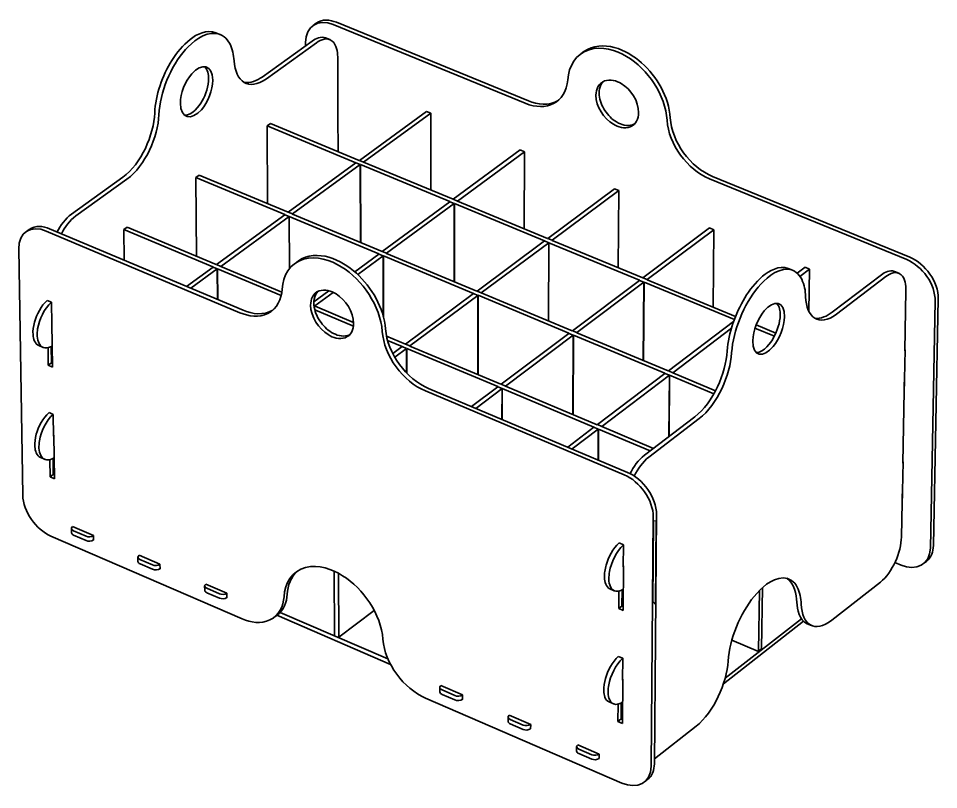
# Model space of a CAD drawing. Header units: inches. Extents: x 7 to 893, y -612 to 911.
# Drawn here: x 37.6 to 263.3, y 631.6 to 820.7 of the extents above; entities that cross this region are included whole.
import ezdxf

# ---------------------------------------------------------------- set-up
doc = ezdxf.new("R2010")
doc.units = ezdxf.units.IN
doc.header["$MEASUREMENT"] = 0
doc.layers.add('cut', color=7, linetype='Continuous')

# ---------------------------------------------------------------- blocks, each defined once
blk = doc.blocks.new('block 3')
at = {"layer": 'cut', "color": 7, "lineweight": 35, "true_color": 0xffffff}
for points in [[(109.86, 819.01), (110.61, 819.55)], [(115.58, 819.78), (162.68, 800.49)], [(114.8, 819.22), (161.91, 799.92)], [(86.02, 817.21), (87, 816.8)], [(97.36, 806.36), (109.64, 815.19)], [(112.93, 815.93), (113.95, 815.52)], [(98.39, 805.94), (110.67, 814.77)], [(108.01, 814.02), (108.01, 814.83)], [(115.89, 811.31), (115.95, 796.93)], [(175.56, 812.05), (176.3, 812.58)], [(121.21, 785.92), (137.69, 797.93)], [(122.25, 785.49), (138.72, 797.5)], [(138.72, 797.5), (137.69, 797.93)], [(138.72, 797.5), (138.72, 778.64)], [(99.37, 794.94), (98.58, 794.37)], [(121.15, 785.91), (99.37, 794.94)], [(115.98, 788.06), (115.95, 796.93)], [(98.58, 794.37), (98.71, 775.27)], [(120.37, 785.34), (98.58, 794.37)], [(144.25, 776.38), (160.68, 788.47)], [(145.29, 775.95), (161.72, 788.04)], [(161.72, 788.04), (160.68, 788.47)], [(161.72, 788.04), (161.65, 769.14)], [(122.25, 785.49), (121.21, 785.92)], [(103.76, 773.2), (120.38, 785.31)], [(104.8, 772.77), (121.41, 784.88)], [(120.37, 785.31), (120.37, 785.34)], [(121.41, 784.88), (120.38, 785.31)], [(121.41, 784.88), (121.47, 765.78)], [(121.47, 784.89), (121.53, 765.75)], [(143.41, 775.8), (121.47, 784.89)], [(122.25, 785.45), (122.25, 785.49)], [(144.19, 776.37), (122.26, 785.46)], [(50.59, 772.72), (63.16, 781.77)], [(51.62, 772.29), (64.19, 781.33)], [(81.87, 782.3), (81.08, 781.73)], [(81.08, 781.73), (81.27, 762.38)], [(102.91, 772.62), (81.08, 781.73)], [(103.7, 773.19), (81.87, 782.3)], [(207.1, 781.41), (255.49, 761.58)], [(207.87, 781.98), (256.26, 762.16)], [(167.44, 766.77), (183.83, 778.94)], [(184.87, 778.51), (183.83, 778.94)], [(168.49, 766.34), (184.87, 778.51)], [(184.87, 778.51), (184.74, 759.58)], [(126.84, 763.57), (143.42, 775.77)], [(127.88, 763.14), (144.46, 775.34)], [(143.41, 775.76), (143.41, 775.8)], [(144.46, 775.34), (143.42, 775.77)], [(145.29, 775.95), (144.25, 776.38)], [(144.46, 775.34), (144.45, 756.2)], [(144.52, 775.34), (144.51, 756.17)], [(166.6, 766.19), (144.52, 775.34)], [(145.29, 775.91), (145.29, 775.95)], [(167.38, 766.77), (145.3, 775.91)], [(86.15, 760.36), (102.92, 772.58)], [(87.19, 759.93), (103.95, 772.15)], [(102.91, 772.58), (102.91, 772.62)], [(103.95, 772.15), (102.92, 772.59)], [(104.8, 772.77), (103.76, 773.2)], [(103.95, 772.15), (104.03, 759.34)], [(104.02, 772.16), (104.09, 759.41)], [(125.99, 762.99), (104.02, 772.16)], [(126.78, 763.57), (104.8, 772.73)], [(39.43, 768.42), (40.21, 768.98)], [(91.85, 748.57), (44.38, 768.58)], [(92.66, 749.16), (45.19, 769.16)], [(64.22, 769.54), (63.42, 768.97)], [(63.42, 768.97), (63.52, 761.44)], [(85.29, 759.78), (63.42, 768.97)], [(86.09, 760.36), (64.22, 769.54)], [(190.79, 757.1), (207.13, 769.35)], [(191.84, 756.67), (208.18, 768.92)], [(208.18, 768.92), (207.13, 769.35)], [(208.18, 768.92), (207.98, 749.95)], [(150.08, 753.88), (166.61, 766.16)], [(151.13, 753.44), (167.66, 765.72)], [(166.6, 766.15), (166.6, 766.19)], [(167.66, 765.72), (166.61, 766.16)], [(168.49, 766.34), (167.44, 766.77)], [(167.66, 765.72), (167.58, 746.55)], [(167.72, 765.73), (167.64, 746.53)], [(189.95, 756.52), (167.72, 765.73)], [(168.49, 766.3), (168.49, 766.34)], [(190.73, 757.1), (168.49, 766.31)], [(37.62, 764.22), (38.62, 703.84)], [(127.88, 763.14), (126.84, 763.57)], [(127.88, 763.1), (127.88, 763.14)], [(150.02, 753.87), (127.89, 763.1)], [(105.42, 760.67), (106.18, 761.23)], [(120.07, 758.59), (126, 762.95)], [(120.81, 757.93), (127.04, 762.52)], [(125.99, 762.95), (125.99, 762.99)], [(127.04, 762.52), (126, 762.95)], [(127.04, 762.52), (127.08, 747.67)], [(127.1, 762.52), (127.14, 747.43)], [(149.23, 753.29), (127.1, 762.52)], [(78.8, 755), (85.3, 759.74)], [(79.83, 754.56), (86.34, 759.31)], [(85.3, 759.74), (85.29, 759.78)], [(86.34, 759.31), (85.3, 759.74)], [(87.19, 759.93), (86.15, 760.36)], [(86.34, 759.31), (86.4, 751.79)], [(86.4, 759.31), (86.47, 751.77)], [(102.01, 752.75), (86.4, 759.31)], [(87.19, 759.89), (87.19, 759.93)], [(102.17, 753.6), (87.2, 759.89)], [(226.45, 759.39), (227.48, 758.96)], [(228.64, 758.23), (230.59, 759.7)], [(229.29, 757.48), (231.65, 759.27)], [(231.65, 759.27), (230.59, 759.7)], [(231.65, 759.27), (231.5, 748.89)], [(252.48, 758.68), (253.54, 758.24)], [(173.47, 744.12), (189.96, 756.48)], [(189.95, 756.48), (189.95, 756.52)], [(191.01, 756.05), (189.96, 756.48)], [(191.84, 756.67), (190.79, 757.1)], [(191.84, 756.63), (191.84, 756.67)], [(213.51, 747.66), (191.85, 756.63)], [(249.28, 757.86), (237.2, 748.66)], [(250.35, 757.42), (238.26, 748.22)], [(174.53, 743.68), (191.01, 756.05)], [(191.01, 756.05), (190.86, 736.84)], [(191.07, 756.05), (190.92, 736.81)], [(213.21, 746.88), (191.07, 756.05)], [(110.04, 751.21), (113.74, 753.93)], [(110.32, 750.21), (114.82, 753.52)], [(132.56, 740.87), (149.24, 753.26)], [(133.61, 740.43), (150.29, 752.82)], [(149.23, 753.25), (149.23, 753.29)], [(150.29, 752.82), (149.24, 753.26)], [(151.13, 753.44), (150.08, 753.88)], [(150.29, 752.82), (150.26, 733.4)], [(150.35, 752.83), (150.32, 733.38)], [(172.63, 743.53), (150.35, 752.83)], [(151.13, 753.4), (151.13, 753.44)], [(173.41, 744.12), (151.13, 753.41)], [(255.05, 739.21), (255.32, 754.04)], [(263.24, 751.96), (262.06, 691.45)], [(45.68, 751.15), (44.65, 751.58)], [(45.68, 751.15), (45.76, 745.75)], [(110.32, 750.21), (110.08, 750.31)], [(110.33, 750.18), (110.12, 750.02)], [(110.32, 750.17), (110.32, 750.21)], [(119.79, 746.2), (110.33, 750.18)], [(262.48, 751.38), (261.3, 690.86)], [(119.76, 745.3), (110.27, 749.28)], [(45.76, 746.07), (45.78, 746.05)], [(45.76, 745.75), (45.79, 745.77)], [(45.78, 746.05), (45.95, 735.24)], [(197.02, 734.3), (213.04, 746.42)], [(223.4, 743.57), (218.55, 745.57)], [(132.5, 740.86), (127.87, 742.81)], [(156, 731.02), (172.64, 743.5)], [(157.05, 730.58), (173.69, 743.06)], [(172.63, 743.49), (172.63, 743.53)], [(173.69, 743.06), (172.64, 743.5)], [(174.53, 743.68), (173.47, 744.12)], [(173.69, 743.06), (173.59, 723.6)], [(173.75, 743.06), (173.65, 723.58)], [(196.18, 733.7), (173.75, 743.06)], [(174.53, 743.64), (174.53, 743.68)], [(196.96, 734.29), (174.54, 743.65)], [(198.09, 733.85), (212.5, 744.77)], [(223.03, 742.81), (218.27, 744.78)], [(131.7, 740.28), (128.12, 741.78)], [(133.61, 740.43), (132.56, 740.87)], [(43.59, 740.07), (42.59, 740.49)], [(44.89, 735.69), (44.82, 739.96)], [(45.69, 736.27), (45.63, 740.25)], [(45.72, 736.26), (45.66, 740.27)], [(129.4, 738.53), (131.71, 740.24)], [(129.88, 737.66), (132.76, 739.8)], [(131.7, 740.24), (131.7, 740.28)], [(132.76, 739.8), (131.71, 740.24)], [(132.76, 739.8), (132.77, 733.81)], [(132.82, 739.81), (132.83, 733.75)], [(155.15, 730.43), (132.82, 739.81)], [(133.61, 740.39), (133.61, 740.43)], [(155.94, 731.02), (133.62, 740.39)], [(254.89, 728.64), (255.09, 739.47)], [(255.09, 739.47), (255.05, 739.49)], [(255.09, 739.24), (255.05, 739.21)], [(45.69, 736.27), (44.89, 735.69)], [(45.94, 736.17), (45.69, 736.27)], [(45.95, 735.24), (44.89, 735.69)], [(198.09, 733.85), (197.02, 734.3)], [(198.09, 733.81), (198.09, 733.85)], [(208.6, 729.44), (198.1, 733.82)], [(254.54, 711.69), (254.95, 733.79)], [(254.95, 733.79), (254.99, 733.82)], [(179.6, 721.11), (196.19, 733.67)], [(180.66, 720.66), (197.26, 733.23)], [(196.18, 733.66), (196.18, 733.7)], [(197.26, 733.23), (196.19, 733.67)], [(197.26, 733.23), (197.12, 718.16)], [(197.32, 733.23), (197.18, 718.21)], [(208.19, 728.69), (197.32, 733.23)], [(186.2, 708.81), (137.4, 729.38)], [(186.99, 709.42), (138.2, 729.97)], [(148.7, 725.55), (155.16, 730.39)], [(149.76, 725.1), (156.21, 729.95)], [(155.15, 730.38), (155.15, 730.43)], [(156.21, 729.95), (155.16, 730.39)], [(157.05, 730.58), (156, 731.02)], [(156.21, 729.95), (156.19, 722.39)], [(156.27, 729.95), (156.26, 722.37)], [(178.75, 720.51), (156.27, 729.95)], [(157.05, 730.54), (157.05, 730.58)], [(179.54, 721.1), (157.06, 730.54)], [(254.87, 729.55), (254.91, 729.54)], [(254.86, 728.66), (254.89, 728.64)], [(46.1, 723.62), (45.08, 724.06)], [(46.1, 723.62), (46.18, 718.27)], [(203.54, 723.04), (191.16, 713.62)], [(204.61, 722.59), (192.23, 713.17)], [(172.32, 715.6), (178.76, 720.47)], [(178.75, 720.47), (178.75, 720.51)], [(179.82, 720.03), (178.76, 720.47)], [(180.66, 720.66), (179.6, 721.11)], [(180.66, 720.62), (180.66, 720.66)], [(193.36, 715.3), (180.67, 720.63)], [(46.18, 718.58), (46.2, 718.57)], [(46.18, 718.27), (46.21, 718.29)], [(46.21, 718.57), (46.37, 707.85)], [(173.38, 715.15), (179.82, 720.03)], [(179.82, 720.03), (179.78, 712.46)], [(179.89, 720.03), (179.84, 712.43)], [(192.57, 714.7), (179.89, 720.03)], [(44.02, 712.61), (43, 713.04)], [(45.31, 708.3), (45.25, 712.52)], [(46.11, 708.89), (46.05, 712.82)], [(46.14, 708.87), (46.08, 712.83)], [(254.39, 701.22), (254.59, 711.96)], [(254.58, 711.72), (254.54, 711.69)], [(254.59, 711.96), (254.55, 711.97)], [(46.11, 708.89), (45.31, 708.3)], [(46.37, 707.85), (45.31, 708.3)], [(46.35, 708.78), (46.11, 708.89)], [(254.21, 693.55), (254.45, 706.32)], [(254.45, 706.32), (254.48, 706.35)], [(254.35, 701.24), (254.39, 701.22)], [(254.37, 702.13), (254.41, 702.12)], [(192.8, 637.33), (193.32, 698.44)], [(193.59, 637.94), (194.11, 699.04)], [(50.6, 694.59), (50.58, 695.65)], [(50.85, 696.12), (55.97, 693.91)], [(45.54, 693.79), (92.45, 673.51)], [(51.08, 695.09), (54.15, 693.76)], [(51.1, 694.02), (54.17, 692.7)], [(55.97, 693.91), (55.99, 692.81)], [(55.99, 692.81), (55.96, 692.82)], [(184.94, 692.11), (186.01, 691.66)], [(185.97, 686.21), (186.01, 691.66)], [(66.89, 687.56), (66.87, 688.62)], [(67.15, 689.09), (72.29, 686.87)], [(67.38, 688.05), (70.47, 686.72)], [(67.39, 686.98), (70.48, 685.65)], [(72.29, 686.87), (72.3, 685.76)], [(186.03, 686.49), (185.95, 675.56)], [(185.97, 686.52), (186.03, 686.49)], [(254.12, 686.69), (252.62, 687.32)], [(260.35, 687.58), (259.64, 687.03)], [(72.3, 685.76), (72.27, 685.78)], [(115.14, 669.48), (115.06, 685.16)], [(116.18, 669.03), (116.1, 684.64)], [(186.03, 686.25), (185.97, 686.21)], [(83.52, 682.02), (88.68, 679.79)], [(237.09, 673.16), (249.03, 682.49)], [(83.26, 680.49), (83.25, 681.55)], [(83.76, 680.98), (86.86, 679.64)], [(83.77, 679.91), (86.87, 678.57)], [(88.68, 679.79), (88.69, 678.68)], [(183.73, 680.4), (182.7, 680.85)], [(184.85, 676.03), (184.88, 680.31)], [(185.67, 680.61), (185.64, 676.64)], [(219.1, 665.55), (219.35, 680.43)], [(219.87, 666.15), (220.12, 681.16)], [(88.69, 678.68), (88.66, 678.7)], [(101.77, 675.08), (128.23, 663.66)], [(124.85, 675.56), (116.18, 669.03)], [(185.64, 676.64), (184.85, 676.03)], [(185.95, 675.56), (184.85, 676.03)], [(185.96, 676.5), (185.64, 676.64)], [(101.01, 674.39), (100.25, 673.82)], [(100.97, 674.36), (128.88, 662.31)], [(210.53, 657.55), (230.21, 672.89)], [(210.95, 658.94), (229.66, 673.53)], [(232.15, 671.86), (231.11, 672.3)], [(212.58, 668.25), (219.1, 665.52)], [(219.87, 666.15), (219.1, 665.55)], [(184.74, 664.29), (185.81, 663.83)], [(185.77, 658.43), (185.81, 663.83)], [(141.22, 657.11), (146.48, 654.84)], [(185.83, 658.71), (185.75, 647.87)], [(185.77, 658.74), (185.83, 658.71)], [(185.83, 658.47), (185.77, 658.43)], [(140.96, 655.58), (140.96, 656.64)], [(141.49, 656.05), (144.64, 654.69)], [(141.49, 654.97), (144.64, 653.61)], [(146.48, 654.84), (146.48, 653.73)], [(137.45, 654.05), (185.64, 633.21)], [(146.48, 653.73), (146.45, 653.74)], [(183.54, 652.65), (182.49, 653.11)], [(184.65, 648.35), (184.68, 652.57)], [(185.46, 652.88), (185.44, 648.96)], [(157.69, 648.35), (157.69, 649.42)], [(157.95, 649.88), (163.24, 647.6)], [(158.22, 648.82), (161.39, 647.45)], [(185.44, 648.96), (184.65, 648.35)], [(185.75, 647.87), (184.65, 648.35)], [(185.76, 648.82), (185.44, 648.96)], [(158.22, 647.74), (161.39, 646.37)], [(163.23, 646.49), (163.2, 646.5)], [(163.24, 647.6), (163.23, 646.49)], [(193.6, 639.19), (203.84, 647.18)], [(174.5, 641.1), (174.51, 642.16)], [(174.77, 642.63), (180.07, 640.33)], [(175.04, 641.56), (178.23, 640.18)], [(175.03, 640.48), (178.22, 639.1)], [(180.07, 639.22), (180.04, 639.23)], [(180.07, 640.33), (180.07, 639.22)], [(191.91, 634.06), (191.17, 633.48)]]:
    blk.add_lwpolyline(points, dxfattribs=at)
at = {"layer": 'cut', "lineweight": 0}
blk.add_lwpolyline([(193.75, 677.12), (193.32, 677.64), (193.48, 697.51), (193.92, 697.51), (193.75, 677.12)], dxfattribs=at)
at = {"layer": 'cut', "color": 7, "lineweight": 35, "true_color": 0xffffff}
for points in [[(108.01, 814.83), (107.99, 818.89), (111.12, 820.73), (114.8, 819.22)], [(110.61, 819.55), (112.1, 820.62), (114.03, 820.42), (115.58, 819.78)], [(109.64, 815.19), (110.52, 815.83), (111.78, 816.41), (112.93, 815.93)], [(84.21, 806.02), (84.2, 806.94), (84.01, 808.21), (83.21, 808.89)], [(90.47, 810.32), (90.81, 805.26), (94.01, 802.78), (98.39, 805.94)], [(92.88, 805.07), (94.49, 804.7), (96.15, 805.49), (97.36, 806.36)], [(161.91, 799.92), (167.04, 797.82), (171.86, 799.9), (172.34, 805.71)], [(162.68, 800.49), (164.95, 799.56), (167.73, 799.23), (170, 800.62)], [(63.16, 781.77), (67.71, 785.04), (70.76, 792.18), (71, 797.53)], [(64.19, 781.33), (68.74, 784.61), (71.79, 791.75), (72.03, 797.1)], [(196.71, 795.76), (197.08, 789.85), (201.65, 783.64), (207.1, 781.41)], [(197.48, 796.33), (197.85, 790.42), (202.42, 784.21), (207.87, 781.98)], [(47.07, 768.36), (47.89, 769.95), (49.1, 771.65), (50.59, 772.72)], [(48.11, 767.93), (48.92, 769.52), (50.13, 771.22), (51.62, 772.29)], [(44.38, 768.58), (40.68, 770.14), (37.55, 768.33), (37.62, 764.22)], [(45.19, 769.16), (43.65, 769.81), (41.71, 770.06), (40.21, 768.98)], [(255.49, 761.58), (259.26, 760.03), (262.56, 755.56), (262.48, 751.38)], [(256.26, 762.16), (260.03, 760.62), (263.32, 756.15), (263.24, 751.96)], [(252.48, 758.68), (251.35, 759.14), (250.1, 758.49), (249.28, 757.86)], [(238.27, 748.22), (233.93, 744.92), (230.91, 747.4), (230.7, 752.49)], [(223.59, 750.88), (224.32, 750.18), (224.47, 748.92), (224.45, 748.03)], [(99.98, 749.21), (97.7, 747.82), (94.9, 748.22), (92.66, 749.16)], [(237.2, 748.66), (236.06, 747.8), (234.44, 746.93), (232.87, 747.25)], [(137.4, 729.38), (131.92, 731.69), (127.26, 738.01), (126.82, 743.98)], [(138.2, 729.97), (132.72, 732.28), (128.06, 738.61), (127.62, 744.58)], [(211.47, 739.16), (211.13, 733.77), (208.03, 726.46), (203.54, 723.04)], [(212.55, 738.71), (212.2, 733.32), (209.1, 726.02), (204.61, 722.59)], [(191.16, 713.62), (189.68, 712.49), (188.46, 710.73), (187.64, 709.11)], [(192.23, 713.17), (190.71, 712.01), (189.47, 710.18), (188.65, 708.52)], [(194.11, 699.04), (194.15, 703.27), (190.78, 707.82), (186.99, 709.42)], [(193.32, 698.44), (193.35, 702.67), (189.99, 707.22), (186.2, 708.81)], [(38.62, 703.84), (38.69, 699.79), (41.89, 695.37), (45.54, 693.79)], [(50.85, 696.12), (50.37, 695.76), (50.58, 695.31), (51.08, 695.09)], [(50.6, 694.59), (50.6, 694.31), (50.88, 694.12), (51.1, 694.02)], [(54.15, 693.76), (54.67, 693.54), (55.5, 693.56), (55.97, 693.91)], [(249.03, 682.49), (252.02, 684.82), (254.15, 689.89), (254.21, 693.55)], [(54.17, 692.7), (54.69, 692.47), (55.51, 692.49), (55.99, 692.84)], [(261.3, 690.86), (261.22, 686.67), (257.77, 685.16), (254.12, 686.69)], [(262.06, 691.45), (262.03, 690.01), (261.55, 688.53), (260.35, 687.58)], [(67.15, 689.09), (66.66, 688.72), (66.87, 688.27), (67.38, 688.05)], [(66.89, 687.56), (66.89, 687.27), (67.17, 687.08), (67.39, 686.98)], [(70.47, 686.72), (70.98, 686.49), (71.81, 686.51), (72.29, 686.87)], [(70.48, 685.65), (71, 685.43), (71.83, 685.44), (72.3, 685.8)], [(103.51, 679.53), (103.66, 681.64), (104.39, 683.77), (106.06, 685.24)], [(83.52, 682.02), (83.03, 681.65), (83.25, 681.2), (83.76, 680.98)], [(226.06, 683.44), (227.97, 682.23), (228.47, 679.47), (228.55, 677.55)], [(83.26, 680.49), (83.26, 680.2), (83.54, 680.01), (83.77, 679.91)], [(86.86, 679.64), (87.38, 679.42), (88.21, 679.43), (88.68, 679.79)], [(86.87, 678.57), (87.39, 678.35), (88.22, 678.36), (88.69, 678.72)], [(101.01, 674.39), (102.66, 675.63), (103.37, 677.59), (103.51, 679.53)], [(228.55, 677.55), (228.63, 675.8), (229.12, 673.14), (231.11, 672.3)], [(229.61, 677.1), (229.83, 672.03), (232.9, 669.89), (237.09, 673.16)], [(126.99, 668.47), (127.43, 662.58), (132.09, 656.37), (137.45, 654.05)], [(203.84, 647.18), (208.22, 650.61), (211.33, 657.79), (211.68, 663.14)], [(141.22, 657.11), (140.73, 656.73), (140.98, 656.27), (141.49, 656.05)], [(140.96, 655.58), (140.96, 655.28), (141.26, 655.07), (141.49, 654.97)], [(144.64, 654.69), (145.16, 654.46), (146, 654.47), (146.48, 654.84)], [(144.64, 653.61), (145.16, 653.38), (146, 653.39), (146.48, 653.76)], [(157.95, 649.88), (157.46, 649.5), (157.72, 649.04), (158.22, 648.82)], [(157.69, 648.35), (157.69, 648.05), (157.99, 647.84), (158.22, 647.74)], [(161.39, 647.45), (161.92, 647.23), (162.76, 647.23), (163.24, 647.6)], [(161.39, 646.37), (161.91, 646.15), (162.75, 646.16), (163.23, 646.53)], [(174.77, 642.63), (174.27, 642.24), (174.53, 641.78), (175.04, 641.56)], [(174.5, 641.1), (174.5, 640.79), (174.8, 640.58), (175.03, 640.48)], [(178.22, 639.1), (178.74, 638.88), (179.59, 638.88), (180.07, 639.26)], [(178.23, 640.18), (178.75, 639.96), (179.59, 639.96), (180.07, 640.33)], [(185.64, 633.21), (189.31, 631.62), (192.77, 633.09), (192.8, 637.33)], [(191.91, 634.06), (193.12, 635.01), (193.57, 636.51), (193.59, 637.94)]]:
    blk.add_open_spline(points, degree=3, dxfattribs=at)
for points, knots in [([(71, 797.53), (71.19, 801.95), (72.88, 806.73), (75.21, 810.43), (76.45, 812.4), (77.82, 814.13), (79.68, 815.58), (81.31, 816.85), (83.77, 818.13), (86.02, 817.21)], [0, 0, 0, 0, 1, 1, 1, 2, 2, 2, 3, 3, 3, 3]), ([(72.03, 797.1), (72.27, 802.61), (74.88, 808.97), (78.53, 813.08), (80.18, 814.93), (83.08, 817.43), (86, 817.06), (87.56, 816.86), (88.67, 815.86), (89.39, 814.55), (90.12, 813.19), (90.37, 811.82), (90.47, 810.32)], [0, 0, 0, 0, 1, 1, 1, 2, 2, 2, 3, 3, 3, 4, 4, 4, 4]), ([(110.67, 814.77), (111.75, 815.55), (113.31, 816.18), (114.54, 815.16), (115.63, 814.27), (115.88, 812.54), (115.89, 811.31)], [0, 0, 0, 0, 1, 1, 1, 2, 2, 2, 2]), ([(172.34, 805.71), (172.6, 808.97), (174.22, 811.99), (177.58, 813.06), (180.72, 814.05), (184.16, 812.96), (186.77, 811.41), (191.99, 808.29), (196.31, 801.97), (196.71, 795.76)], [0, 0, 0, 0, 1, 1, 1, 2, 2, 2, 3, 3, 3, 3]), ([(176.3, 812.58), (178.5, 814.2), (181.28, 814.27), (183.75, 813.61), (186.25, 812.94), (188.57, 811.51), (190.47, 809.82), (194.18, 806.52), (197.16, 801.44), (197.48, 796.33)], [0, 0, 0, 0, 1, 1, 1, 2, 2, 2, 3, 3, 3, 3]), ([(85.24, 805.59), (85.21, 809.39), (82.52, 809.89), (80.11, 807.17), (78.48, 805.34), (77.29, 802.4), (77.31, 799.92), (77.35, 796.12), (80.03, 795.61), (82.45, 798.33), (84.08, 800.17), (85.26, 803.11), (85.24, 805.59)], [0, 0, 0, 0, 1, 1, 1, 2, 2, 2, 3, 3, 3, 4, 4, 4, 4]), ([(78.31, 797.04), (80.19, 796.9), (81.92, 799.22), (82.65, 800.5), (83.56, 802.09), (84.23, 804.15), (84.21, 806.02)], [0, 0, 0, 0, 1, 1, 1, 2, 2, 2, 2]), ([(189.73, 797.62), (189.76, 800.43), (187.79, 803.36), (185.47, 804.74), (184.3, 805.44), (182.74, 805.93), (181.34, 805.39), (179.86, 804.82), (179.27, 803.35), (179.26, 801.91), (179.24, 799.1), (181.2, 796.17), (183.52, 794.79), (184.69, 794.09), (186.26, 793.6), (187.65, 794.14), (189.13, 794.71), (189.72, 796.18), (189.73, 797.62)], [0, 0, 0, 0, 1, 1, 1, 2, 2, 2, 3, 3, 3, 4, 4, 4, 5, 5, 5, 6, 6, 6, 6]), ([(181.05, 805.26), (180.05, 804.24), (179.91, 802.72), (180.11, 801.43), (180.34, 800.02), (180.89, 798.86), (181.73, 797.73), (182.57, 796.59), (183.51, 795.72), (184.8, 795.08), (185.96, 794.51), (187.46, 794.19), (188.72, 794.84)], [0, 0, 0, 0, 1, 1, 1, 2, 2, 2, 3, 3, 3, 4, 4, 4, 4]), ([(126.82, 743.98), (126.35, 750.25), (121.98, 756.62), (116.77, 759.84), (114.18, 761.44), (110.7, 762.64), (107.52, 761.7), (104.09, 760.68), (102.48, 757.6), (102.25, 754.3)], [0, 0, 0, 0, 1, 1, 1, 2, 2, 2, 3, 3, 3, 3]), ([(127.62, 744.58), (127.23, 749.73), (124.2, 754.88), (120.48, 758.23), (118.57, 759.96), (116.24, 761.44), (113.73, 762.16), (111.25, 762.87), (108.41, 762.87), (106.18, 761.23)], [0, 0, 0, 0, 1, 1, 1, 2, 2, 2, 3, 3, 3, 3]), ([(226.45, 759.39), (224.2, 760.31), (221.69, 758.79), (220.15, 757.49), (218.34, 755.96), (216.98, 754.18), (215.77, 752.18), (213.48, 748.42), (211.75, 743.6), (211.47, 739.16)], [0, 0, 0, 0, 1, 1, 1, 2, 2, 2, 3, 3, 3, 3]), ([(230.7, 752.49), (230.63, 753.99), (230.43, 755.37), (229.73, 756.75), (229.05, 758.1), (227.94, 759.11), (226.34, 759.21), (223.45, 759.4), (220.58, 756.67), (219.03, 754.82), (215.5, 750.59), (212.9, 744.23), (212.55, 738.71)], [0, 0, 0, 0, 1, 1, 1, 2, 2, 2, 3, 3, 3, 4, 4, 4, 4]), ([(255.32, 754.04), (255.34, 755.22), (255.16, 756.97), (254.13, 757.88), (252.93, 758.93), (251.37, 758.2), (250.35, 757.42)], [0, 0, 0, 0, 1, 1, 1, 2, 2, 2, 2]), ([(102.25, 754.3), (102.08, 751.93), (101.08, 749.57), (98.79, 748.4), (96.58, 747.28), (93.97, 747.68), (91.85, 748.57)], [0, 0, 0, 0, 1, 1, 1, 2, 2, 2, 2]), ([(119.8, 745.95), (119.8, 744.49), (119.22, 742.99), (117.71, 742.44), (116.3, 741.92), (114.71, 742.46), (113.55, 743.18), (111.24, 744.61), (109.25, 747.56), (109.24, 750.39), (109.23, 751.85), (109.81, 753.35), (111.33, 753.9), (112.74, 754.41), (114.32, 753.88), (115.48, 753.16), (117.8, 751.73), (119.79, 748.77), (119.8, 745.95)], [0, 0, 0, 0, 1, 1, 1, 2, 2, 2, 3, 3, 3, 4, 4, 4, 5, 5, 5, 6, 6, 6, 6]), ([(118.83, 743.17), (117.55, 742.52), (116.03, 742.88), (114.87, 743.48), (113.59, 744.13), (112.64, 745.02), (111.8, 746.16), (110.95, 747.31), (110.39, 748.47), (110.14, 749.89), (109.92, 751.17), (110.02, 752.73), (111.01, 753.76)], [0, 0, 0, 0, 1, 1, 1, 2, 2, 2, 3, 3, 3, 4, 4, 4, 4]), ([(225.53, 747.59), (225.49, 745.1), (224.31, 742.16), (222.73, 740.27), (220.35, 737.42), (217.67, 737.75), (217.73, 741.67), (217.76, 744.16), (218.95, 747.1), (220.52, 748.99), (222.9, 751.84), (225.58, 751.51), (225.53, 747.59)], [0, 0, 0, 0, 1, 1, 1, 2, 2, 2, 3, 3, 3, 4, 4, 4, 4]), ([(42.59, 740.49), (41.57, 740.93), (41.23, 742.18), (41.15, 743.12), (41.06, 744.2), (41.21, 745.2), (41.49, 746.23), (42.01, 748.13), (43.12, 750.26), (44.65, 751.58)], [0, 0, 0, 0, 1, 1, 1, 2, 2, 2, 3, 3, 3, 3]), ([(45.87, 740.39), (44.69, 739.69), (43.38, 739.65), (42.64, 740.98), (42.06, 742.05), (42.1, 743.53), (42.27, 744.64), (42.64, 746.91), (43.89, 749.6), (45.68, 751.15)], [0, 0, 0, 0, 1, 1, 1, 2, 2, 2, 3, 3, 3, 3]), ([(224.45, 748.03), (224.43, 746.15), (223.75, 744.08), (222.85, 742.47), (222.16, 741.22), (220.44, 738.77), (218.59, 738.82)], [0, 0, 0, 0, 1, 1, 1, 2, 2, 2, 2]), ([(43, 713.04), (41.99, 713.48), (41.66, 714.73), (41.59, 715.66), (41.5, 716.73), (41.66, 717.73), (41.94, 718.75), (42.46, 720.63), (43.56, 722.74), (45.08, 724.06)], [0, 0, 0, 0, 1, 1, 1, 2, 2, 2, 3, 3, 3, 3]), ([(46.29, 712.95), (45.13, 712.25), (43.82, 712.18), (43.08, 713.51), (42.49, 714.57), (42.53, 716.05), (42.71, 717.15), (43.08, 719.41), (44.33, 722.07), (46.1, 723.62)], [0, 0, 0, 0, 1, 1, 1, 2, 2, 2, 3, 3, 3, 3]), ([(184.94, 692.11), (183.43, 690.75), (182.32, 688.59), (181.78, 686.69), (181.48, 685.65), (181.3, 684.64), (181.36, 683.55), (181.4, 682.64), (181.67, 681.29), (182.7, 680.85)], [0, 0, 0, 0, 1, 1, 1, 2, 2, 2, 3, 3, 3, 3]), ([(186.01, 691.66), (184.25, 690.06), (182.99, 687.36), (182.58, 685.08), (182.38, 683.98), (182.29, 682.47), (182.81, 681.38), (183.49, 679.95), (184.81, 680.04), (185.99, 680.8)], [0, 0, 0, 0, 1, 1, 1, 2, 2, 2, 3, 3, 3, 3]), ([(102.72, 678.93), (102.95, 682.21), (104.59, 685.19), (108.02, 686.09), (111.16, 686.91), (114.56, 685.67), (117.1, 684.08), (122.17, 680.89), (126.53, 674.63), (126.99, 668.47)], [0, 0, 0, 0, 1, 1, 1, 2, 2, 2, 3, 3, 3, 3]), ([(211.68, 663.14), (212.03, 668.57), (214.63, 674.84), (218.07, 679.01), (219.59, 680.86), (222.36, 683.55), (225.18, 683.54), (226.77, 683.53), (227.91, 682.63), (228.63, 681.29), (229.3, 680.03), (229.55, 678.49), (229.61, 677.1)], [0, 0, 0, 0, 1, 1, 1, 2, 2, 2, 3, 3, 3, 4, 4, 4, 4]), ([(92.45, 673.51), (94.5, 672.62), (97.06, 672.17), (99.26, 673.21), (101.54, 674.3), (102.55, 676.59), (102.72, 678.93)], [0, 0, 0, 0, 1, 1, 1, 2, 2, 2, 2]), ([(184.74, 664.29), (183.25, 662.93), (182.14, 660.79), (181.6, 658.9), (181.3, 657.88), (181.13, 656.87), (181.17, 655.79), (181.21, 654.89), (181.47, 653.54), (182.49, 653.11)], [0, 0, 0, 0, 1, 1, 1, 2, 2, 2, 3, 3, 3, 3]), ([(185.81, 663.83), (184.07, 662.23), (182.81, 659.55), (182.39, 657.29), (182.19, 656.2), (182.1, 654.69), (182.62, 653.61), (183.31, 652.19), (184.63, 652.31), (185.79, 653.07)], [0, 0, 0, 0, 1, 1, 1, 2, 2, 2, 3, 3, 3, 3])]:
    blk.add_open_spline(points, degree=3, knots=knots, dxfattribs=at)

msp = doc.modelspace()

# ---------------------------------------------------------------- block references
at = {"layer": 'cut'}
msp.add_blockref('block 3', (0, 0), dxfattribs=at)

doc.saveas('drawing.dxf')
